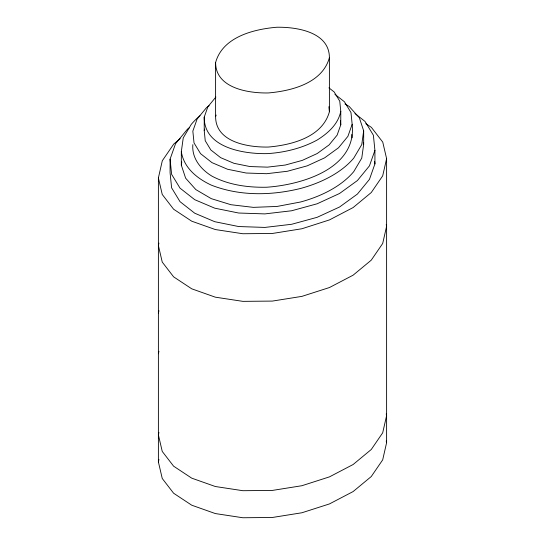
<?xml version="1.0" encoding="UTF-8"?>
<svg xmlns="http://www.w3.org/2000/svg" width="545" height="545" viewBox="0 0 545 545"><rect width="100%" height="100%" fill="white"/><g stroke="black" fill="none" stroke-linecap="round" stroke-linejoin="round"><path stroke-width="0.82" d="M344.944 103.952L349.154 106.418L359.373 117.843L363.672 130.861L363.672 144.384L361.757 158.111L353.76 171.614A112.195 64.78 0 0 1 300.54 201.997L277.098 206.439L253.35 207.366L230.903 204.709L211.29 198.653L195.846 189.599L185.627 178.174L181.328 165.155L181.328 151.626L183.243 137.899L191.241 124.403A112.195 64.78 0 0 1 199.96 115.778M181.328 165.155L181.778 161.926M363.672 130.861L361.757 144.589L353.76 158.091A112.195 64.78 0 0 1 300.54 188.468C271.247 195.662 239.698 196.241 211.29 185.123C197.236 178.562 183.76 167.874 181.328 151.626M365.811 123.681L371.383 127.36L382.754 142.116L386.609 158.656L386.609 442.669L382.692 459.864L371.261 476.541L353.106 491.57L329.453 503.927L301.916 512.763L272.377 517.478L242.852 517.75L215.343 513.567L191.731 505.201L173.617 493.239L162.246 478.483L158.391 461.942L158.391 177.936L162.308 160.734L173.739 144.057L180.225 138.689M158.949 243.097L158.391 245.557L162.246 262.091L173.617 276.846L191.731 288.816L215.343 297.175L242.852 301.358L272.377 301.085L301.916 296.371L329.453 287.535L353.106 275.184L371.261 260.156L382.692 243.472L386.609 226.277L386.221 224.622M158.391 313.177L158.949 310.718M158.391 353.746L158.949 351.293M158.949 432.437L158.391 434.896L162.246 451.437L173.617 466.186L191.731 478.156L215.343 486.515L242.852 490.704L272.377 490.425L301.916 485.711L329.453 476.875L353.106 464.524L371.261 449.496L382.692 432.812L386.609 415.617L386.221 413.962M158.391 461.942L158.949 459.49M386.609 158.656L382.692 175.851L371.261 192.535L353.106 207.563L329.453 219.914L301.916 228.75L272.377 233.464L242.852 233.737L215.343 229.554L191.731 221.195L173.617 209.226L162.246 194.47L158.391 177.936M354.965 113.537L364.986 121.412L373.393 135.235L374.919 150.393L374.919 163.916L369.462 179.366L357.404 194.068L339.555 207.011L317.135 217.312L291.677 224.274L264.911 227.422L238.662 226.543L214.723 221.692L194.715 213.204L180.014 201.65L171.607 187.827L170.081 172.676L170.081 159.147L175.538 143.696L187.596 129.002L189.66 127.503M215.602 62.532C222.605 36.992 253.548 29.232 276.717 27.25C296.541 26.875 329.432 31.937 329.398 57.668L329.398 111.766C322.395 137.306 291.452 145.065 268.283 147.048C248.459 147.423 215.568 142.361 215.602 116.63L215.602 62.532C215.568 88.263 248.459 93.324 268.283 92.95C291.452 90.967 322.395 83.208 329.398 57.668M328.928 87.854L334.16 91.955L339.76 101.172L340.775 111.275L340.775 124.798L337.144 135.106L329.105 144.902L317.204 153.533L302.257 160.4L285.287 165.04L267.445 167.145L249.944 166.552L233.982 163.323L220.643 157.662L210.84 149.964L205.24 140.746L204.225 130.643L204.225 117.12L207.856 106.813L215.895 97.017M204.225 130.643L204.784 129.056M215.602 116.63L216.154 115.07M340.775 111.275C338.22 124.246 327.933 133.314 317.204 140.004C301.882 148.322 284.776 152.511 267.445 153.615C243.908 154.14 203.912 147.858 204.225 117.12M334.903 94.292L344.433 101.779L350.973 112.529L352.159 124.314L347.914 136.332L338.534 147.763L324.656 157.832L307.216 165.844L287.419 171.259L266.6 173.712L246.183 173.024L227.558 169.257L211.998 162.648L200.567 153.67L194.027 142.913L192.841 131.127L197.086 119.11L206.466 107.678L209.11 105.757M352.159 124.314C357.064 168.786 301.215 184.878 266.6 187.235C247.839 187.589 228.784 185.028 211.998 176.171C200.894 169.447 191.69 158.329 192.841 144.65M374.919 150.393L369.462 165.844L357.404 180.545L339.555 193.482L317.135 203.789L291.677 210.752L264.911 213.899L238.662 213.02L214.723 208.17L194.715 199.681L180.014 188.127L171.607 174.305L170.081 159.147M363.168 142.858L363.672 144.384M386.221 441.014L386.609 442.669M374.66 161.388L374.919 163.916M351.818 134.472L352.159 137.837M340.353 120.595L340.775 124.798M328.887 106.711L329.398 111.766"/></g></svg>
